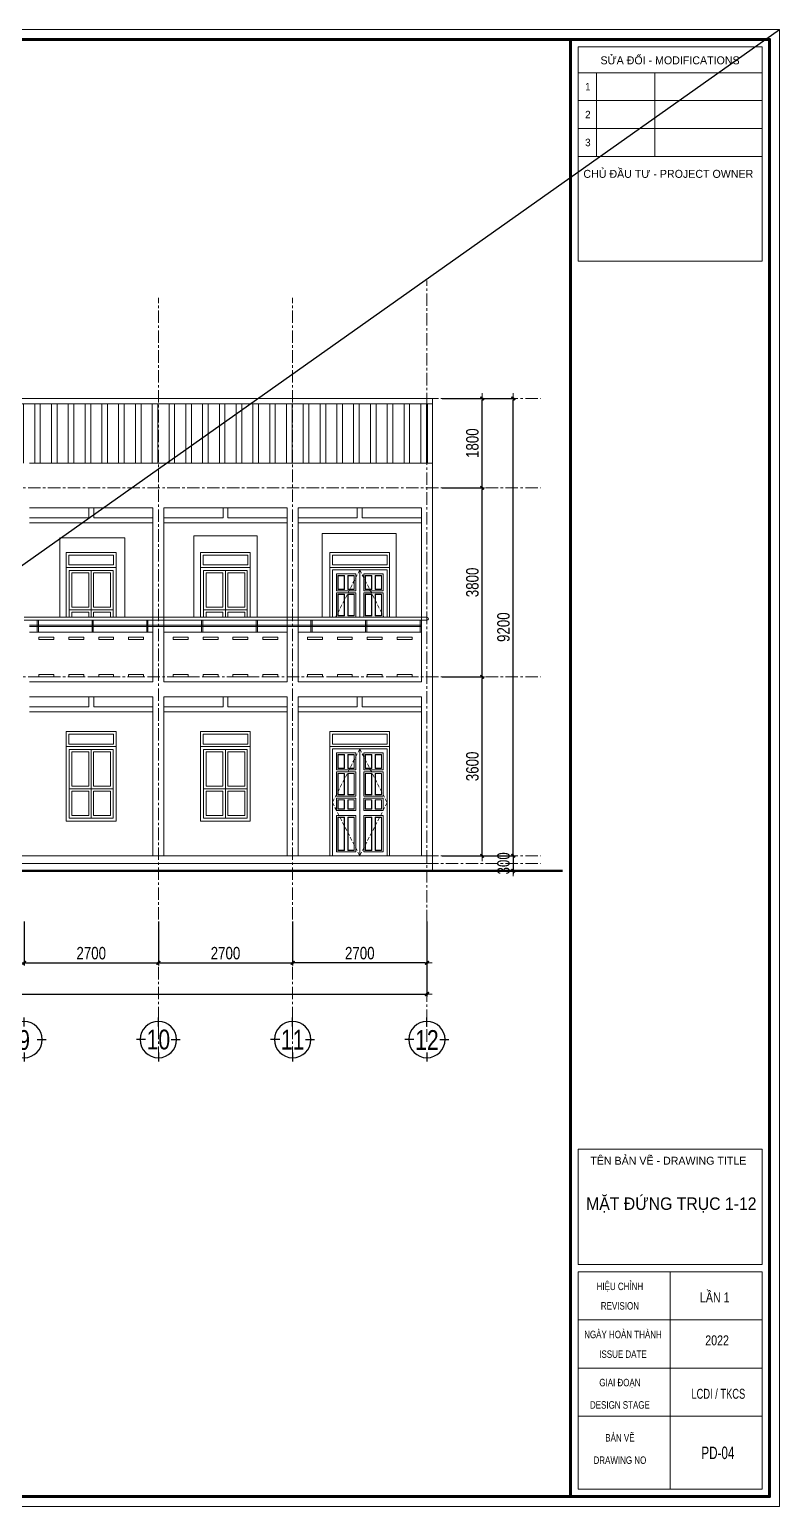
# Model space of a CAD drawing. Header units: millimetres. Extents: x 5243337 to 5938936, y 490824 to 785930.
# Drawn here: x 5331071 to 5346149, y 557848 to 587548 of the extents above; entities that cross this region are included whole.
import ezdxf
from ezdxf.enums import TextEntityAlignment as Align
from ezdxf.xclip import XClip

# ---------------------------------------------------------------- set-up
doc = ezdxf.new("R2010")
doc.units = ezdxf.units.MM
doc.header["$MEASUREMENT"] = 0
doc.header["$PDMODE"] = 32
doc.linetypes.add('CENTER', pattern=[2, 1.25, -0.25, 0.25, -0.25])
doc.linetypes.add('HIDDEN', pattern=[0.375, 0.25, -0.125])
doc.layers.get('0').update_dxf_attribs({"lineweight": 0})
doc.layers.get('Defpoints').update_dxf_attribs({"lineweight": 0})
for name, color, linetype, lineweight in [('08. Net Text', 3, 'Continuous', 13), ('cat1', 30, 'Continuous', 50), ('dim', 144, 'Continuous', 13), ('hatch1', 136, 'Continuous', 9), ('Khungten_LCDI', 7, 'Continuous', 25), ('LC Dim', 8, 'Continuous', 18), ('LC ISO', 153, 'Continuous', 13), ('LC MANH DUT', 35, 'HIDDEN', 5), ('LC Net manh', 9, 'Continuous', 5), ('LC Net thay', 7, 'Continuous', 25), ('LC Text1', 3, 'Continuous', 20), ('noithat', 125, 'Continuous', 9), ('thay1', 63, 'Continuous', 18), ('truc', 76, 'CENTER', 9)]:
    doc.layers.add(name, color=color, linetype=linetype, lineweight=lineweight)
doc.layers.add('KCS_Plotter', color=11, linetype='Continuous', plot=False)
doc.styles.add('EG 1', font='VHAVANB.TTF')
doc.styles.add('HOATBIF', font='hoatbif.shx', dxfattribs={"width": 0.8})
doc.styles.add('Khungten', font='VHAVAN.TTF', dxfattribs={"width": 0.9, "height": 5000})
doc.styles.add('Tahoma', font='tahoma.ttf')
doc.styles.add('Text Khung Ten', font='VHAVAN.TTF')
doc.styles.add('Title', font='VHBLACK.TTF')
doc.dimstyles.new('1-100', dxfattribs={"dimscale": 100, "dimtxt": 2.5, "dimasz": 0.35, "dimexe": 0.5, "dimexo": 0, "dimgap": 0.8, "dimtad": 1, "dimdec": 0, "dimzin": 0, "dimdsep": 46, "dimtxsty": 'HOATBIF', "dimblk1": 'DOT', "dimblk2": 'DOT', "dimsah": 1, "dimcen": -1, "dimdle": 1, "dimclrd": 256, "dimclre": 256, "dimclrt": 4, "dimadec": 3, "dimazin": 2, "dimtfac": 0.333333, "dimtdec": 0, "dimtix": 1, "dimtmove": 2, "dimatfit": 3, "dimldrblk": 'DOT', "dimfxl": 1, "dimtvp": 0.833333, "dimtolj": 1, "dimtzin": 0, "dimarcsym": 0})

# ---------------------------------------------------------------- blocks, each defined once
blk = doc.blocks.new('DOT')
at = {"layer": 'dim'}
for p, q in [((-3, 0), (3, 0)), ((-1, -1), (1, 1))]:
    blk.add_line(p, q, dxfattribs=at)
blk.add_lwpolyline([(0.5, 1), (-1, -0.5), (-0.5, -1), (1, 0.5)], close=True, dxfattribs=at)
blk = doc.blocks.new('*D153')
at = {"layer": 'Defpoints', "color": 0, "ltscale": 500, "transparency": 16777216}
for p in [(5330961, 569614), (5333661, 569614), (5333661, 568778)]:
    blk.add_point(p, dxfattribs=at)
at = {"layer": 'LC Dim', "lineweight": -2, "ltscale": 500, "transparency": 16777216}
for p, q in [((5330961, 569614), (5330961, 568728)), ((5333661, 569614), (5333661, 568728)), ((5330996, 568778), (5333626, 568778))]:
    blk.add_line(p, q, dxfattribs=at)
at = {"layer": 'LC Dim', "lineweight": -2, "ltscale": 500, "transparency": 16777216, "xscale": 35, "yscale": 35, "zscale": 35, "rotation": 180}
blk.add_blockref('DOT', (5330961, 568778), dxfattribs=at)
at = {"layer": 'LC Dim', "lineweight": -2, "ltscale": 500, "transparency": 16777216, "xscale": 35, "yscale": 35, "zscale": 35}
blk.add_blockref('DOT', (5333661, 568778), dxfattribs=at)
at = {"layer": 'LC Dim', "color": 4, "ltscale": 500, "transparency": 16777216, "insert": (5332311, 568973), "char_height": 250, "attachment_point": 5, "style": 'HOATBIF'}
blk.add_mtext('\\A1;2700', dxfattribs=at)
blk = doc.blocks.new('_Dot')
at = {"color": 0, "linetype": 'ByBlock', "lineweight": -2}
blk.add_line((-0.5, 0), (-1, 0), dxfattribs=at)
at = {"color": 0, "linetype": 'ByBlock', "const_width": 0.5}
blk.add_lwpolyline([(-0.25, 0, 1), (0.25, 0, 1)], format="xyb", close=True, dxfattribs=at)
blk = doc.blocks.new('*D154')
at = {"layer": 'Defpoints', "color": 0, "ltscale": 500, "transparency": 16777216}
for p in [(5336361, 569614), (5339061, 569614), (5336361, 568778)]:
    blk.add_point(p, dxfattribs=at)
at = {"layer": 'LC Dim', "lineweight": -2, "ltscale": 500, "transparency": 16777216}
for p, q in [((5336361, 569614), (5336361, 568728)), ((5339061, 569614), (5339061, 568728)), ((5339026, 568778), (5336396, 568778))]:
    blk.add_line(p, q, dxfattribs=at)
at = {"layer": 'LC Dim', "lineweight": -2, "ltscale": 500, "transparency": 16777216, "xscale": 35, "yscale": 35, "zscale": 35, "rotation": 180}
blk.add_blockref('DOT', (5336361, 568778), dxfattribs=at)
at = {"layer": 'LC Dim', "lineweight": -2, "ltscale": 500, "transparency": 16777216, "xscale": 35, "yscale": 35, "zscale": 35}
blk.add_blockref('DOT', (5339061, 568778), dxfattribs=at)
at = {"layer": 'LC Dim', "color": 4, "ltscale": 500, "transparency": 16777216, "insert": (5337711, 568973), "char_height": 250, "attachment_point": 5, "style": 'HOATBIF'}
blk.add_mtext('\\A1;2700', dxfattribs=at)
blk = doc.blocks.new('*D155')
at = {"layer": 'Defpoints', "color": 0, "ltscale": 500, "transparency": 16777216}
for p in [(5333661, 569614), (5336361, 569614), (5336361, 568778)]:
    blk.add_point(p, dxfattribs=at)
at = {"layer": 'LC Dim', "lineweight": -2, "ltscale": 500, "transparency": 16777216}
for p, q in [((5333661, 569614), (5333661, 568728)), ((5336361, 569614), (5336361, 568728)), ((5333696, 568778), (5336326, 568778))]:
    blk.add_line(p, q, dxfattribs=at)
at = {"layer": 'LC Dim', "lineweight": -2, "ltscale": 500, "transparency": 16777216, "xscale": 35, "yscale": 35, "zscale": 35, "rotation": 180}
blk.add_blockref('DOT', (5333661, 568778), dxfattribs=at)
at = {"layer": 'LC Dim', "lineweight": -2, "ltscale": 500, "transparency": 16777216, "xscale": 35, "yscale": 35, "zscale": 35}
blk.add_blockref('DOT', (5336361, 568778), dxfattribs=at)
at = {"layer": 'LC Dim', "color": 4, "ltscale": 500, "transparency": 16777216, "insert": (5335011, 568973), "char_height": 250, "attachment_point": 5, "style": 'HOATBIF'}
blk.add_mtext('\\A1;2700', dxfattribs=at)
blk = doc.blocks.new('KyHieu TrucDinhVi')
at = {"color": 7, "lineweight": 30}
for p, q in [((0, 2.36), (0, 4)), ((-2.36, 0), (-4, 0)), ((2.36, 0), (4, 0)), ((0, -2.36), (0, -4))]:
    blk.add_line(p, q, dxfattribs=at)
blk.add_circle((0, 0), 3.3, dxfattribs=at)
at = {"ltscale": 20, "style": 'Tahoma'}
blk.add_attdef('AA', text='', height=3, dxfattribs=at).set_placement((0, 0), align=Align.MIDDLE_CENTER)
blk = doc.blocks.new('*D156')
at = {"layer": 'Defpoints', "color": 0, "ltscale": 500, "transparency": 16777216}
for p in [(5308361, 569614), (5339061, 569614), (5339061, 568153)]:
    blk.add_point(p, dxfattribs=at)
at = {"layer": 'LC Dim', "lineweight": -2, "ltscale": 500, "transparency": 16777216}
for p, q in [((5308361, 569614), (5308361, 568103)), ((5339061, 569614), (5339061, 568103)), ((5308396, 568153), (5339026, 568153))]:
    blk.add_line(p, q, dxfattribs=at)
at = {"layer": 'LC Dim', "lineweight": -2, "ltscale": 500, "transparency": 16777216, "xscale": 35, "yscale": 35, "zscale": 35, "rotation": 180}
blk.add_blockref('DOT', (5308361, 568153), dxfattribs=at)
at = {"layer": 'LC Dim', "lineweight": -2, "ltscale": 500, "transparency": 16777216, "xscale": 35, "yscale": 35, "zscale": 35}
blk.add_blockref('DOT', (5339061, 568153), dxfattribs=at)
at = {"layer": 'LC Dim', "color": 4, "ltscale": 500, "transparency": 16777216, "insert": (5323711, 568348), "char_height": 250, "attachment_point": 5, "style": 'HOATBIF'}
blk.add_mtext('\\A1;30700', dxfattribs=at)
blk = doc.blocks.new('*D178')
at = {"layer": 'Defpoints', "color": 0, "ltscale": 500, "transparency": 16777216}
for p in [(5339370, 574530), (5340171, 574530), (5339370, 570930)]:
    blk.add_point(p, dxfattribs=at)
at = {"layer": 'LC Dim', "lineweight": -2, "ltscale": 500, "transparency": 16777216}
for p, q in [((5339370, 574530), (5340221, 574530)), ((5340171, 570965), (5340171, 574495)), ((5339370, 570930), (5340221, 570930))]:
    blk.add_line(p, q, dxfattribs=at)
at = {"layer": 'LC Dim', "lineweight": -2, "ltscale": 500, "transparency": 16777216, "xscale": 35, "yscale": 35, "zscale": 35}
for p, rotation in [((5340171, 574530), 90), ((5340171, 570930), 270)]:
    blk.add_blockref('DOT', p, dxfattribs=dict(at, rotation=rotation))
at = {"layer": 'LC Dim', "color": 4, "ltscale": 500, "transparency": 16777216, "insert": (5339976, 572730), "char_height": 250, "attachment_point": 5, "rotation": 90, "style": 'HOATBIF'}
blk.add_mtext('\\A1;3600', dxfattribs=at)
blk = doc.blocks.new('*D179')
at = {"layer": 'Defpoints', "color": 0, "transparency": 16777216}
for p in [(5339370, 578330), (5340171, 578330), (5339370, 574530)]:
    blk.add_point(p, dxfattribs=at)
at = {"layer": 'LC Dim', "lineweight": -2, "transparency": 16777216}
for p, q in [((5339370, 578330), (5340221, 578330)), ((5340171, 574565), (5340171, 578295)), ((5339370, 574530), (5340221, 574530))]:
    blk.add_line(p, q, dxfattribs=at)
at = {"layer": 'LC Dim', "lineweight": -2, "transparency": 16777216, "xscale": 35, "yscale": 35, "zscale": 35}
for p, rotation in [((5340171, 578330), 90), ((5340171, 574530), 270)]:
    blk.add_blockref('DOT', p, dxfattribs=dict(at, rotation=rotation))
at = {"layer": 'LC Dim', "color": 4, "transparency": 16777216, "insert": (5339976, 576430), "char_height": 250, "attachment_point": 5, "rotation": 90, "style": 'HOATBIF'}
blk.add_mtext('\\A1;3800', dxfattribs=at)
blk = doc.blocks.new('*D180')
at = {"layer": 'Defpoints', "color": 0, "transparency": 16777216}
for p in [(5339370, 580130), (5340171, 580130), (5339370, 578330)]:
    blk.add_point(p, dxfattribs=at)
at = {"layer": 'LC Dim', "lineweight": -2, "transparency": 16777216}
for p, q in [((5339370, 580130), (5340221, 580130)), ((5340171, 578365), (5340171, 580095)), ((5339370, 578330), (5340221, 578330))]:
    blk.add_line(p, q, dxfattribs=at)
at = {"layer": 'LC Dim', "lineweight": -2, "transparency": 16777216, "xscale": 35, "yscale": 35, "zscale": 35}
for p, rotation in [((5340171, 580130), 90), ((5340171, 578330), 270)]:
    blk.add_blockref('DOT', p, dxfattribs=dict(at, rotation=rotation))
at = {"layer": 'LC Dim', "color": 4, "transparency": 16777216, "insert": (5339976, 579230), "char_height": 250, "attachment_point": 5, "rotation": 90, "style": 'HOATBIF'}
blk.add_mtext('\\A1;1800', dxfattribs=at)
blk = doc.blocks.new('*D181')
at = {"layer": 'Defpoints', "color": 0, "transparency": 16777216}
for p in [(5339370, 580130), (5340796, 580130), (5339370, 570930)]:
    blk.add_point(p, dxfattribs=at)
at = {"layer": 'LC Dim', "lineweight": -2, "transparency": 16777216}
for p, q in [((5339370, 580130), (5340846, 580130)), ((5340796, 570965), (5340796, 580095)), ((5339370, 570930), (5340846, 570930))]:
    blk.add_line(p, q, dxfattribs=at)
at = {"layer": 'LC Dim', "lineweight": -2, "transparency": 16777216, "xscale": 35, "yscale": 35, "zscale": 35}
for p, rotation in [((5340796, 580130), 90), ((5340796, 570930), 270)]:
    blk.add_blockref('DOT', p, dxfattribs=dict(at, rotation=rotation))
at = {"layer": 'LC Dim', "color": 4, "transparency": 16777216, "insert": (5340601, 575530), "char_height": 250, "attachment_point": 5, "rotation": 90, "style": 'HOATBIF'}
blk.add_mtext('\\A1;9200', dxfattribs=at)
blk = doc.blocks.new('*D182')
at = {"layer": 'Defpoints', "color": 0, "transparency": 16777216}
for p in [(5339619, 570930), (5339619, 570630), (5340796, 570630)]:
    blk.add_point(p, dxfattribs=at)
at = {"layer": 'LC Dim', "lineweight": -2, "transparency": 16777216}
for p, q in [((5339619, 570930), (5340846, 570930)), ((5340796, 570965), (5340796, 571000)), ((5340796, 570930), (5340796, 570630)), ((5339619, 570630), (5340846, 570630)), ((5340796, 570595), (5340796, 570560))]:
    blk.add_line(p, q, dxfattribs=at)
at = {"layer": 'LC Dim', "lineweight": -2, "transparency": 16777216, "xscale": 35, "yscale": 35, "zscale": 35}
for p, rotation in [((5340796, 570930), 270), ((5340796, 570630), 90)]:
    blk.add_blockref('DOT', p, dxfattribs=dict(at, rotation=rotation))
at = {"layer": 'LC Dim', "color": 4, "transparency": 16777216, "insert": (5340601, 570780), "char_height": 250, "attachment_point": 5, "rotation": 90, "style": 'HOATBIF'}
blk.add_mtext('\\A1;300', dxfattribs=at)
blk = doc.blocks.new('sdgfed')
at = {"layer": 'noithat'}
for points in [[(0, 1500), (1000, 1500), (1000, 1800), (0, 1800)], [(0, 0), (1000, 0), (1000, 1500), (0, 1500)], [(50, 1550), (950, 1550), (950, 1750), (50, 1750)], [(60, 60), (940, 60), (940, 1440), (60, 1440)], [(60, 1440), (500, 1440), (500, 650), (60, 650)], [(110, 1390), (450, 1390), (450, 700), (110, 700)], [(940, 1440), (500, 1440), (500, 650), (940, 650)], [(890, 1390), (550, 1390), (550, 700), (890, 700)], [(500, 650), (60, 650), (60, 60), (500, 60)], [(450, 600), (110, 600), (110, 110), (450, 110)], [(500, 650), (940, 650), (940, 60), (500, 60)], [(550, 600), (890, 600), (890, 110), (550, 110)]]:
    blk.add_lwpolyline(points, close=True, dxfattribs=at)
blk = doc.blocks.new('jsfgsdf')
at = {"layer": 'hatch1'}
blk.add_lwpolyline([(50, 2250), (1150, 2250), (1150, 2450), (50, 2450)], close=True, dxfattribs=at)
at = {"layer": 'LC ISO'}
for p, q in [((600, 0), (600, 2150)), ((130, 1730), (520, 1730)), ((130, 1690), (520, 1690)), ((1070, 1730), (680, 1730)), ((1070, 1690), (680, 1690)), ((130, 1200), (520, 1200)), ((1070, 1200), (680, 1200)), ((0, 0), (1200, 0))]:
    blk.add_line(p, q, dxfattribs=at)
at = {"layer": 'LC ISO', "ltscale": 2}
for p, q in [((130, 810), (520, 810)), ((1070, 810), (680, 810))]:
    blk.add_line(p, q, dxfattribs=at)
at = {"layer": 'LC ISO'}
blk.add_lwpolyline([(0, 2200), (1200, 2200), (1200, 2500), (0, 2500)], close=True, dxfattribs=at)
for points in [[(0, 0), (0, 2200), (1200, 2200), (1200, 0)], [(50, 0), (50, 2150), (1150, 2150), (1150, 0)], [(130, 1730), (130, 2070), (520, 2070), (520, 1730)], [(1070, 1730), (1070, 2070), (680, 2070), (680, 1730)], [(130, 1200), (130, 1690)], [(520, 1690), (520, 1200), (130, 1200)], [(680, 1690), (680, 1200), (1070, 1200)], [(1070, 1200), (1070, 1690)], [(130, 910), (130, 1160), (520, 1160)], [(520, 1160), (520, 910), (130, 910)], [(1070, 910), (1070, 1160), (680, 1160)], [(680, 1160), (680, 910), (1070, 910)], [(520, 810), (520, 80), (130, 80), (130, 810)], [(680, 810), (680, 80), (1070, 80), (1070, 810)]]:
    blk.add_lwpolyline(points, dxfattribs=at)
at = {"layer": 'LC MANH DUT', "ltscale": 300}
for p, q in [((600, 2150), (50, 1075)), ((600, 2150), (1150, 1075)), ((50, 1075), (600, 0)), ((1150, 1075), (600, 0))]:
    blk.add_line(p, q, dxfattribs=at)
at = {"layer": 'LC Net manh'}
for points in [[(160, 2040), (290, 2040), (290, 1760), (160, 1760)], [(166, 2034), (284, 2034), (284, 1766), (166, 1766)], [(360, 2040), (490, 2040), (490, 1760), (360, 1760)], [(366, 2034), (484, 2034), (484, 1766), (366, 1766)], [(840, 2040), (710, 2040), (710, 1760), (840, 1760)], [(834, 2034), (716, 2034), (716, 1766), (834, 1766)], [(1040, 2040), (910, 2040), (910, 1760), (1040, 1760)], [(1034, 2034), (916, 2034), (916, 1766), (1034, 1766)], [(160, 1660), (290, 1660), (290, 1230), (160, 1230)], [(166, 1654), (284, 1654), (284, 1236), (166, 1236)], [(360, 1660), (490, 1660), (490, 1230), (360, 1230)], [(366, 1654), (484, 1654), (484, 1236), (366, 1236)], [(840, 1660), (710, 1660), (710, 1230), (840, 1230)], [(834, 1654), (716, 1654), (716, 1236), (834, 1236)], [(1040, 1660), (910, 1660), (910, 1230), (1040, 1230)], [(1034, 1654), (916, 1654), (916, 1236), (1034, 1236)], [(160, 1130), (290, 1130), (290, 940), (160, 940)], [(166, 1124), (284, 1124), (284, 946), (166, 946)], [(360, 1130), (490, 1130), (490, 940), (360, 940)], [(366, 1124), (484, 1124), (484, 946), (366, 946)], [(840, 1130), (710, 1130), (710, 940), (840, 940)], [(834, 1124), (716, 1124), (716, 946), (834, 946)], [(1040, 1130), (910, 1130), (910, 940), (1040, 940)], [(1034, 1124), (916, 1124), (916, 946), (1034, 946)], [(160, 780), (290, 780), (290, 110), (160, 110)], [(166, 774), (284, 774), (284, 116), (166, 116)], [(360, 780), (490, 780), (490, 110), (360, 110)], [(366, 774), (484, 774), (484, 116), (366, 116)], [(840, 780), (710, 780), (710, 110), (840, 110)], [(834, 774), (716, 774), (716, 116), (834, 116)], [(1040, 780), (910, 780), (910, 110), (1040, 110)], [(1034, 774), (916, 774), (916, 116), (1034, 116)]]:
    blk.add_lwpolyline(points, close=True, dxfattribs=at)
blk = doc.blocks.new('*U81')
at = {"layer": 'hatch1'}
blk.add_lwpolyline([(-12.5, -120), (12.5, -120), (12.5, 120), (-12.5, 120)], close=True, dxfattribs=at)
blk = doc.blocks.new('*U82')
at = {"layer": 'hatch1', "color": 0, "linetype": 'ByBlock', "lineweight": -2, "transparency": 16777216}
for p in [(-7700, 0), (-6600, 0), (-5500, 0), (-4400, 0), (-3300, 0), (-2200, 0), (-1100, 0), (0, 0)]:
    blk.add_blockref('*U81', p, dxfattribs=at)
blk = doc.blocks.new('lcdi fix1')
at = {"layer": 'Defpoints', "lineweight": 0}
blk.add_lwpolyline([(-1200, -14850), (-1200, 14850), (40800, 14850), (40800, -14850)], close=True, dxfattribs=at)
at = {"layer": 'Khungten_LCDI', "color": 5, "lineweight": 60}
blk.add_line((36600, 14650), (36600, -14650), dxfattribs=at)
at = {"layer": 'Khungten_LCDI', "color": 5, "lineweight": 25}
blk.add_line((40600, -14650), (40600, 14650), dxfattribs=at)
at = {"layer": 'Khungten_LCDI', "color": 9, "lineweight": 15}
for p, q in [((36750, 13981), (40450, 13981)), ((37123, 13981), (37123, 12297)), ((38293, 13981), (38293, 12297)), ((36750, 13420), (40450, 13420)), ((36750, 12858), (40450, 12858)), ((36750, 12297), (40450, 12297)), ((38600, -10133), (38600, -14500)), ((40450, -11100), (36750, -11100)), ((40450, -12067), (36750, -12067)), ((40450, -13033), (36750, -13033))]:
    blk.add_line(p, q, dxfattribs=at)
at = {"layer": 'Khungten_LCDI', "color": 5, "lineweight": 60}
blk.add_lwpolyline([(0, -14650), (0, 14650), (40600, 14650), (40600, -14650)], close=True, dxfattribs=at)
at = {"layer": 'Khungten_LCDI', "color": 9, "lineweight": 15}
for points in [[(36750, 10190), (40450, 10190), (40450, 14500), (36750, 14500)], [(36750, -9983), (40450, -9983), (40450, -7667), (36750, -7667)], [(36750, -14500), (40450, -14500), (40450, -10133), (36750, -10133)]]:
    blk.add_lwpolyline(points, close=True, dxfattribs=at)
at = {"color": 7, "style": 'Khungten'}
for s, p in [('söa ®æi - modifications', (38600, 14151)), ('chñ ®Çu t\xad - project owner', (38566, 11868)), ('tªn b¶n vÏ - drawing title', (38566, -7977))]:
    blk.add_text(s, height=160, dxfattribs=at).set_placement(p, align=Align.CENTER)
at = {"color": 7}
for s, height, style, width, p in [('hiÖu chØnh', 150, 'Khungten', 0.8, (37592, -10499)), ('revision', 150, 'Khungten', 0.8, (37592, -10891)), ('ngµy hoµn thµnh', 150, 'Khungten', 0.8, (37654, -11466)), ('issue date', 150, 'Khungten', 0.8, (37654, -11862)), ('giai ®o¹n', 150, 'Khungten', 0.8, (37592, -12433)), ('lcdi / tkCS', 200, 'Title', 0.7, (39571, -12684)), ('design stage', 150, 'Khungten', 0.8, (37592, -12883)), ('b¶n vÏ', 150, 'Khungten', 0.8, (37592, -13544)), ('drawing nO', 150, 'Khungten', 0.8, (37592, -13994))]:
    blk.add_text(s, height=height, dxfattribs=dict(at, style=style, width=width)).set_placement(p, align=Align.CENTER)
at = {"color": 7, "style": 'Khungten', "width": 0.8}
for tag, p in [('REVISION', (39499, -10746)), ('NGAYHT', (39546, -11609))]:
    blk.add_attdef(tag, text='', height=200, dxfattribs=at).set_placement(p, align=Align.CENTER)
at = {"layer": '08. Net Text', "color": 7, "style": 'Text Khung Ten'}
blk.add_text('1', height=150, dxfattribs=at).set_placement((36892, 13627))
at = {"layer": '08. Net Text', "color": 7, "ltscale": 2, "style": 'Text Khung Ten'}
for s, p in [('2', (36892, 13065)), ('3', (36892, 12504))]:
    blk.add_text(s, height=150, dxfattribs=at).set_placement(p)
at = {"layer": 'LC Text1', "style": 'Title', "width": 1.485915}
for tag, p, p2 in [('TENBANVE1', (36913, -8886), (40339, -8886)), ('TENBANVE2', (36913, -9562), (40339, -9562))]:
    blk.add_attdef(tag, text='', height=250, dxfattribs=at).set_placement(p, p2, align=Align.FIT)
at = {"layer": 'LC Text1', "style": 'Title', "width": 0.7}
blk.add_attdef('SOBANVE', text='', height=250, dxfattribs=at).set_placement((39562, -13896), align=Align.CENTER)

msp = doc.modelspace()

# ---------------------------------------------------------------- hatches: boundary and pattern name
at = {"layer": 'hatch1'}
h = msp.add_hatch(dxfattribs=at)
h.set_pattern_fill('ANSI32', color=256, scale=900, angle=45)
h.set_pattern_definition([(90, (-197412.5, 46545.37), (-337.5, 0), []), (90, (-197300, 46657.87), (-337.5, 0), [])])
h.paths.add_polyline_path([(5308360.9, 580020.4), (5308360.9, 578830.4), (5324450.9, 578830.4), (5331070.9, 578830.4), (5339074.5, 578830.4), (5339074.5, 580020.4)])

# ---------------------------------------------------------------- linework, layer by layer
at = {"layer": 'cat1'}
msp.add_line((5341789.5, 570630.4), (5306401, 570630.4), dxfattribs=at)
at = {"layer": 'hatch1'}
for p, q in [((5339170.9, 580020.4), (5308250.9, 580020.4)), ((5339074.5, 578830.4), (5339074.5, 580020.4))]:
    msp.add_line(p, q, dxfattribs=at)
at = {"layer": 'KCS_Plotter'}
msp.add_line((5304149.2, 557847.8), (5346149.2, 587547.8), dxfattribs=at)
at = {"layer": 'noithat'}
for p, q in [((5338950.9, 575570.4), (5331070.9, 575570.4)), ((5338950.9, 575545.4), (5331070.9, 575545.4))]:
    msp.add_line(p, q, dxfattribs=at)
at = {"layer": 'thay1'}
for p, q in [((5339170.9, 570630.4), (5339170.9, 578230.4)), ((5331070.9, 577930.4), (5333550.9, 577930.4)), ((5331070.9, 577730.4), (5332260.9, 577730.4)), ((5332260.9, 577930.4), (5332260.9, 577730.4)), ((5332360.9, 577930.4), (5332360.9, 577730.4)), ((5332360.9, 577730.4), (5333550.9, 577730.4)), ((5333550.9, 577930.4), (5333550.9, 574430.4)), ((5333770.9, 577930.4), (5333770.9, 574430.4)), ((5333770.9, 577930.4), (5336250.9, 577930.4)), ((5333770.9, 577730.4), (5334960.9, 577730.4)), ((5334960.9, 577930.4), (5334960.9, 577730.4)), ((5335060.9, 577930.4), (5335060.9, 577730.4)), ((5335060.9, 577730.4), (5336250.9, 577730.4)), ((5336250.9, 577930.4), (5336250.9, 574430.4)), ((5336470.9, 577930.4), (5336470.9, 574430.4)), ((5336470.9, 577930.4), (5338950.9, 577930.4)), ((5336470.9, 577730.4), (5337660.9, 577730.4)), ((5337660.9, 577930.4), (5337660.9, 577730.4)), ((5337760.9, 577930.4), (5337760.9, 577730.4)), ((5337760.9, 577730.4), (5338950.9, 577730.4)), ((5338950.9, 577930.4), (5338950.9, 574430.4)), ((5331070.9, 577630.4), (5333550.9, 577630.4)), ((5333770.9, 577630.4), (5336250.9, 577630.4)), ((5336470.9, 577630.4), (5338950.9, 577630.4)), ((5339060.9, 575730.4), (5330960.9, 575730.4)), ((5339060.9, 575670.4), (5330960.9, 575670.4)), ((5331070.9, 575430.4), (5333550.9, 575430.4)), ((5333770.9, 575430.4), (5336250.9, 575430.4)), ((5336470.9, 575430.4), (5338950.9, 575430.4)), ((5331070.9, 574430.4), (5333550.9, 574430.4)), ((5333770.9, 574430.4), (5336250.9, 574430.4)), ((5336470.9, 574430.4), (5338950.9, 574430.4)), ((5331070.9, 574130.4), (5333550.9, 574130.4)), ((5332260.9, 574130.4), (5332260.9, 573930.4)), ((5332360.9, 574130.4), (5332360.9, 573930.4)), ((5333550.9, 574130.4), (5333550.9, 570930.4)), ((5333770.9, 574130.4), (5333770.9, 570930.4)), ((5333770.9, 574130.4), (5336250.9, 574130.4)), ((5334960.9, 574130.4), (5334960.9, 573930.4)), ((5335060.9, 574130.4), (5335060.9, 573930.4)), ((5336250.9, 574130.4), (5336250.9, 570930.4)), ((5336470.9, 574130.4), (5336470.9, 570930.4)), ((5336470.9, 574130.4), (5338950.9, 574130.4)), ((5337660.9, 574130.4), (5337660.9, 573930.4)), ((5337760.9, 574130.4), (5337760.9, 573930.4)), ((5338950.9, 574130.4), (5338950.9, 570930.4)), ((5331070.9, 573930.4), (5332260.9, 573930.4)), ((5331070.9, 573830.4), (5333550.9, 573830.4)), ((5332360.9, 573930.4), (5333550.9, 573930.4)), ((5333770.9, 573930.4), (5334960.9, 573930.4)), ((5333770.9, 573830.4), (5336250.9, 573830.4)), ((5335060.9, 573930.4), (5336250.9, 573930.4)), ((5336470.9, 573930.4), (5337660.9, 573930.4)), ((5336470.9, 573830.4), (5338950.9, 573830.4)), ((5337760.9, 573930.4), (5338950.9, 573930.4)), ((5308250.9, 570930.4), (5339170.9, 570930.4)), ((5308250.9, 570780.4), (5339170.9, 570780.4))]:
    msp.add_line(p, q, dxfattribs=at)
for points in [[(5339170.9, 578830.4), (5339170.9, 580130.4), (5308250.9, 580130.4), (5308250.9, 578830.4)], [(5331070.9, 578830.4), (5339170.9, 578830.4), (5339170.9, 578230.4)]]:
    msp.add_lwpolyline(points, dxfattribs=at)
for points in [[(5331260.9, 575280.4), (5331560.9, 575280.4), (5331560.9, 575330.4), (5331260.9, 575330.4)], [(5331860.9, 575280.4), (5332160.9, 575280.4), (5332160.9, 575330.4), (5331860.9, 575330.4)], [(5332760.9, 575280.4), (5332460.9, 575280.4), (5332460.9, 575330.4), (5332760.9, 575330.4)], [(5333360.9, 575280.4), (5333060.9, 575280.4), (5333060.9, 575330.4), (5333360.9, 575330.4)], [(5333960.9, 575280.4), (5334260.9, 575280.4), (5334260.9, 575330.4), (5333960.9, 575330.4)], [(5334560.9, 575280.4), (5334860.9, 575280.4), (5334860.9, 575330.4), (5334560.9, 575330.4)], [(5335460.9, 575280.4), (5335160.9, 575280.4), (5335160.9, 575330.4), (5335460.9, 575330.4)], [(5336060.9, 575280.4), (5335760.9, 575280.4), (5335760.9, 575330.4), (5336060.9, 575330.4)], [(5336660.9, 575280.4), (5336960.9, 575280.4), (5336960.9, 575330.4), (5336660.9, 575330.4)], [(5337260.9, 575280.4), (5337560.9, 575280.4), (5337560.9, 575330.4), (5337260.9, 575330.4)], [(5338160.9, 575280.4), (5337860.9, 575280.4), (5337860.9, 575330.4), (5338160.9, 575330.4)], [(5338760.9, 575280.4), (5338460.9, 575280.4), (5338460.9, 575330.4), (5338760.9, 575330.4)], [(5331260.9, 574530.4), (5331560.9, 574530.4), (5331560.9, 574580.4), (5331260.9, 574580.4)], [(5331860.9, 574530.4), (5332160.9, 574530.4), (5332160.9, 574580.4), (5331860.9, 574580.4)], [(5332760.9, 574530.4), (5332460.9, 574530.4), (5332460.9, 574580.4), (5332760.9, 574580.4)], [(5333360.9, 574530.4), (5333060.9, 574530.4), (5333060.9, 574580.4), (5333360.9, 574580.4)], [(5333960.9, 574530.4), (5334260.9, 574530.4), (5334260.9, 574580.4), (5333960.9, 574580.4)], [(5334560.9, 574530.4), (5334860.9, 574530.4), (5334860.9, 574580.4), (5334560.9, 574580.4)], [(5335460.9, 574530.4), (5335160.9, 574530.4), (5335160.9, 574580.4), (5335460.9, 574580.4)], [(5336060.9, 574530.4), (5335760.9, 574530.4), (5335760.9, 574580.4), (5336060.9, 574580.4)], [(5336660.9, 574530.4), (5336960.9, 574530.4), (5336960.9, 574580.4), (5336660.9, 574580.4)], [(5337260.9, 574530.4), (5337560.9, 574530.4), (5337560.9, 574580.4), (5337260.9, 574580.4)], [(5338160.9, 574530.4), (5337860.9, 574530.4), (5337860.9, 574580.4), (5338160.9, 574580.4)], [(5338760.9, 574530.4), (5338460.9, 574530.4), (5338460.9, 574580.4), (5338760.9, 574580.4)]]:
    msp.add_lwpolyline(points, close=True, dxfattribs=at)
msp.add_arc((5339060.9, 575700.4), 30, 270, 90, dxfattribs=at)
at = {"layer": 'truc', "ltscale": 200}
for p, q in [((5339060.9, 567193), (5339060.9, 582498.5)), ((5333660.9, 566848), (5333660.9, 582153.5)), ((5336360.9, 566848), (5336360.9, 582153.5)), ((5305841, 580130.4), (5341343, 580130.4)), ((5305841, 578330.4), (5341343, 578330.4)), ((5305841, 574530.4), (5341343, 574530.4)), ((5305841, 570930.4), (5341343, 570930.4)), ((5305841, 570780.4), (5341343, 570780.4)), ((5305841, 570630.4), (5341343, 570630.4))]:
    msp.add_line(p, q, dxfattribs=at)

# ---------------------------------------------------------------- block references
at = {"layer": 'hatch1', "xscale": -1}
msp.add_blockref('*U82', (5331239.9, 575550.4), dxfattribs=at)
at = {"layer": 'LC ISO'}
ref = msp.add_blockref('KyHieu TrucDinhVi', (5330960.9, 567235.8), dxfattribs=dict(at, xscale=-110.459031681925, yscale=110.459031681925, zscale=110.459031681925, rotation=180))
ref.add_attrib('AA', '9', dxfattribs={"layer": '0', "ltscale": 20, "height": 397.7, "style": 'EG 1', "width": 0.8}).set_placement((5330960.9, 567228.2), align=Align.MIDDLE_CENTER)
ref = msp.add_blockref('KyHieu TrucDinhVi', (5333660.9, 567235.8), dxfattribs=dict(at, xscale=-110.459031681925, yscale=110.459031681925, zscale=110.459031681925, rotation=180))
ref.add_attrib('AA', '10', dxfattribs={"layer": '0', "ltscale": 20, "height": 397.65, "style": 'EG 1', "width": 0.8}).set_placement((5333660.9, 567237.9), align=Align.MIDDLE_CENTER)
ref = msp.add_blockref('KyHieu TrucDinhVi', (5336360.9, 567235.8), dxfattribs=dict(at, xscale=-110.459031681925, yscale=110.459031681925, zscale=110.459031681925, rotation=180))
ref.add_attrib('AA', '11', dxfattribs={"layer": '0', "ltscale": 20, "height": 397.65, "style": 'EG 1', "width": 0.8}).set_placement((5336360.9, 567235.8), align=Align.MIDDLE_CENTER)
ref = msp.add_blockref('KyHieu TrucDinhVi', (5339060.9, 567235.8), dxfattribs=dict(at, xscale=-110.459031681925, yscale=110.459031681925, zscale=110.459031681925, rotation=180))
ref.add_attrib('AA', '12', dxfattribs={"layer": '0', "ltscale": 20, "height": 397.65, "style": 'EG 1', "width": 0.8}).set_placement((5339060.9, 567228.2), align=Align.MIDDLE_CENTER)
at = {"layer": 'LC Net thay'}
ref = msp.add_blockref('lcdi fix1', (5305349.2, 572697.8), dxfattribs=at)
ref.add_attrib('NGAYHT', '2022', dxfattribs={"layer": 'LC Text1', "height": 200, "style": 'Khungten', "width": 0.8}).set_placement((5344895.4, 561088.5), align=Align.CENTER)
ref.add_attrib('REVISION', 'lÇn 1', dxfattribs={"layer": 'LC Text1', "height": 200, "style": 'Khungten', "width": 0.8}).set_placement((5344848, 561951.5), align=Align.CENTER)
ref.add_attrib('SOBANVE', 'pd-04', dxfattribs={"layer": 'LC Text1', "height": 250, "style": 'Title', "width": 0.7}).set_placement((5344911.3, 558801.6), align=Align.CENTER)
ref.add_attrib('TENBANVE1', 'mÆt ®øng trôc 1-12', dxfattribs={"layer": 'LC Text1', "height": 250, "style": 'Title', "width": 0.814795}).set_placement((5342261.9, 563812.1), (5345688.4, 563812.1), align=Align.FIT)
at = {"layer": 'thay1'}
ref = msp.add_blockref('sdgfed', (5334509.8, 575230.4), dxfattribs=at)
XClip(ref).set_block_clipping_path([(-134.7941716723, 500.0000000001), (1139.2058283277, 2138.9999999852)])
ref = msp.add_blockref('jsfgsdf', (5337110.9, 574530.4), dxfattribs=at)
XClip(ref).set_block_clipping_path([(-155.3970858362, 1200), (1330.6029141638, 2880.9999999851)])
ref = msp.add_blockref('sdgfed', (5331809.8, 575230.4), dxfattribs=at)
XClip(ref).set_block_clipping_path([(-130.7941716723, 500.0000000001), (1175.2058283277, 2096.4999999852)])
for name, p in [('sdgfed', (5331809.8, 571630.4)), ('sdgfed', (5334509.8, 571630.4)), ('jsfgsdf', (5337110.9, 570930.4))]:
    msp.add_blockref(name, p, dxfattribs=at)

# ---------------------------------------------------------------- dimensions: what is measured, and where the dimension line sits
at = {"layer": 'LC Dim'}
for base, p1, p2, picture, middle in [((5340171, 580130.4), (5339370, 578330.4), (5339370, 580130.4), '*D180', (5339976, 579230.4)), ((5340796, 580130.4), (5339370, 570930.4), (5339370, 580130.4), '*D181', (5340601, 575530.4)), ((5340171, 578330.4), (5339370, 574530.4), (5339370, 578330.4), '*D179', (5339976, 576430.4)), ((5340796, 570630.4), (5339619, 570930.4), (5339619, 570630.4), '*D182', (5340601, 570780.4))]:
    dim = msp.add_linear_dim(base=base, p1=p1, p2=p2, angle=90, dimstyle='1-100', override={"dimgap": 0.7, "dimfxl": 0.5, "dimarcsym": 1}, dxfattribs=at)
    dim.commit()
    dim.dimension.update_dxf_attribs({"geometry": picture, "text_midpoint": middle})
at = {"layer": 'LC Dim', "ltscale": 500}
for base, p1, p2, angle, picture, middle in [((5340171, 574530.4), (5339370, 570930.4), (5339370, 574530.4), 90, '*D178', (5339976, 572730.4)), ((5336360.9, 568778.4), (5339060.9, 569614.4), (5336360.9, 569614.4), 180, '*D154', (5337710.9, 568973.4))]:
    dim = msp.add_linear_dim(base=base, p1=p1, p2=p2, angle=angle, dimstyle='1-100', override={"dimgap": 0.7, "dimfxl": 0.5, "dimarcsym": 1}, dxfattribs=at)
    dim.commit()
    dim.dimension.update_dxf_attribs({"geometry": picture, "text_midpoint": middle})
for base, p1, p2, picture, middle in [((5339060.9, 568153.4), (5308360.9, 569614.4), (5339060.9, 569614.4), '*D156', (5323710.9, 568348.4)), ((5333660.9, 568778.4), (5330960.9, 569614.4), (5333660.9, 569614.4), '*D153', (5332310.9, 568973.4)), ((5336360.9, 568778.4), (5333660.9, 569614.4), (5336360.9, 569614.4), '*D155', (5335010.9, 568973.4))]:
    dim = msp.add_linear_dim(base=base, p1=p1, p2=p2, dimstyle='1-100', override={"dimgap": 0.7, "dimfxl": 0.5, "dimarcsym": 1}, dxfattribs=at)
    dim.commit()
    dim.dimension.update_dxf_attribs({"geometry": picture, "text_midpoint": middle})

doc.saveas('drawing.dxf')
